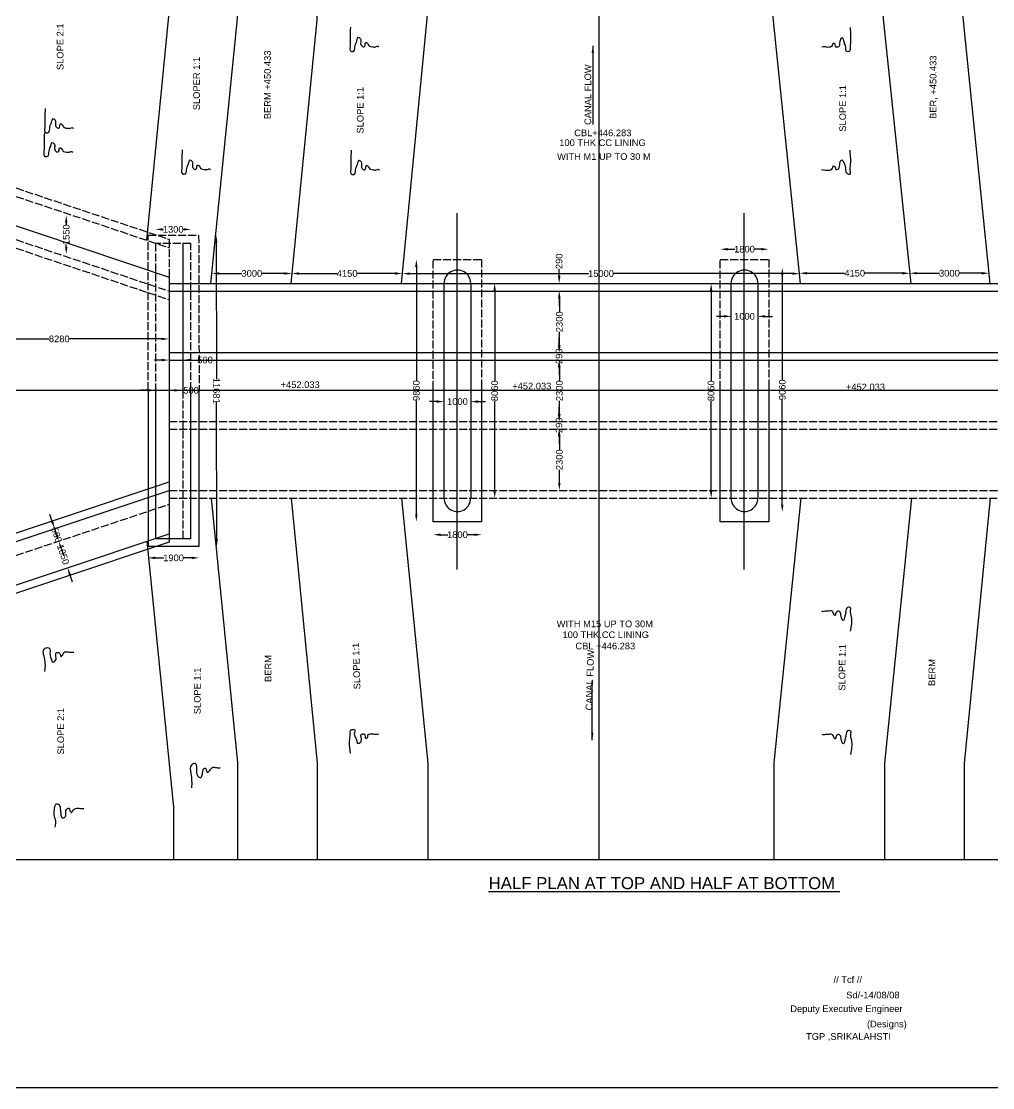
# Model space of a CAD drawing. Header units: millimetres. Extents: x 2030163 to 2138492, y 45478603 to 45539155.
# Drawn here: x 2057371 to 2093793, y 45478603 to 45518571 of the extents above; entities that cross this region are included whole.
import ezdxf

# ---------------------------------------------------------------- set-up
doc = ezdxf.new("R2010")
doc.units = ezdxf.units.MM
doc.header["$MEASUREMENT"] = 0
doc.linetypes.add('ACAD_ISO02W100', pattern=[15, 12, -3])
doc.layers.add('DRAWING', color=2, linetype='Continuous')
doc.layers.add('TEXT', color=7, linetype='Continuous')
doc.styles.get("Standard").update_dxf_attribs({"font": 'arial.ttf', "height": 250})
doc.dimstyles.get("Standard").update_dxf_attribs({"dimtxt": 300, "dimasz": 275, "dimexe": 0.18, "dimexo": 0.0625, "dimgap": 0.09, "dimtad": 0, "dimdec": 0, "dimzin": 0, "dimdsep": 46, "dimtxsty": 'Standard', "dimcen": 0.09, "dimse1": 1, "dimse2": 1, "dimadec": 0, "dimazin": 0, "dimtfac": 1, "dimtdec": 0, "dimtofl": 0, "dimtmove": 0, "dimatfit": 3, "dimfxl": 1, "dimtolj": 1, "dimtzin": 0, "dimarcsym": 0})

# ---------------------------------------------------------------- blocks, each defined once
blk = doc.blocks.new('*D96')
at = {"layer": 'Defpoints', "color": 0, "transparency": 16777216}
for p in [(2085394, 45510029), (2083580, 45509644), (2085394, 45509644)]:
    blk.add_point(p, dxfattribs=at)
at = {"layer": 'TEXT', "color": 0, "lineweight": -2, "transparency": 16777216}
for p, q in [((2083855, 45510029), (2084126, 45510029)), ((2085119, 45510029), (2084849, 45510029))]:
    blk.add_line(p, q, dxfattribs=at)
at = {"layer": 'TEXT', "color": 0, "transparency": 16777216}
for points in [[(2083855, 45510075), (2083855, 45509983), (2083580, 45510029)], [(2085119, 45510075), (2085119, 45509983), (2085394, 45510029)]]:
    blk.add_solid(points, dxfattribs=at)
at = {"layer": 'TEXT', "color": 0, "transparency": 16777216, "insert": (2084487, 45510029), "char_height": 250, "attachment_point": 5}
blk.add_mtext('\\A1;1800', dxfattribs=at)
blk = doc.blocks.new('*D97')
at = {"layer": 'Defpoints', "color": 0, "transparency": 16777216}
for p in [(2083988, 45507514), (2084987, 45507514), (2084987, 45507514)]:
    blk.add_point(p, dxfattribs=at)
at = {"layer": 'TEXT', "color": 0, "lineweight": -2, "transparency": 16777216}
for p, q in [((2083713, 45507514), (2083438, 45507514)), ((2085262, 45507514), (2085537, 45507514))]:
    blk.add_line(p, q, dxfattribs=at)
at = {"layer": 'TEXT', "color": 0, "transparency": 16777216}
for points in [[(2083713, 45507560), (2083713, 45507468), (2083988, 45507514)], [(2085262, 45507560), (2085262, 45507468), (2084987, 45507514)]]:
    blk.add_solid(points, dxfattribs=at)
at = {"layer": 'TEXT', "color": 0, "transparency": 16777216, "insert": (2084487, 45507514), "char_height": 250, "attachment_point": 5}
blk.add_mtext('\\A1;1000', dxfattribs=at)
blk = doc.blocks.new('*D98')
at = {"layer": 'Defpoints', "color": 0, "transparency": 16777216}
for p in [(2063731, 45510773), (2062400, 45510244), (2063731, 45510244)]:
    blk.add_point(p, dxfattribs=at)
at = {"layer": 'TEXT', "color": 0, "lineweight": -2, "transparency": 16777216}
for p, q in [((2062675, 45510773), (2062704, 45510773)), ((2063456, 45510773), (2063427, 45510773))]:
    blk.add_line(p, q, dxfattribs=at)
at = {"layer": 'TEXT', "color": 0, "transparency": 16777216}
for points in [[(2062675, 45510819), (2062675, 45510727), (2062400, 45510773)], [(2063456, 45510819), (2063456, 45510727), (2063731, 45510773)]]:
    blk.add_solid(points, dxfattribs=at)
at = {"layer": 'TEXT', "color": 0, "transparency": 16777216, "insert": (2063066, 45510773), "char_height": 250, "attachment_point": 5}
blk.add_mtext('\\A1;1300', dxfattribs=at)
blk = doc.blocks.new('*D110')
at = {"layer": 'Defpoints', "color": 0, "transparency": 16777216}
for p in [(2054677, 45506667), (2062910, 45506667), (2062910, 45506667)]:
    blk.add_point(p, dxfattribs=at)
at = {"layer": 'TEXT', "color": 0, "lineweight": -2, "transparency": 16777216}
for p, q in [((2054952, 45506667), (2058420, 45506667)), ((2062635, 45506667), (2059167, 45506667))]:
    blk.add_line(p, q, dxfattribs=at)
at = {"layer": 'TEXT', "color": 0, "transparency": 16777216}
for points in [[(2054952, 45506713), (2054952, 45506622), (2054677, 45506667)], [(2062635, 45506713), (2062635, 45506622), (2062910, 45506667)]]:
    blk.add_solid(points, dxfattribs=at)
at = {"layer": 'TEXT', "color": 0, "transparency": 16777216, "insert": (2058793, 45506667), "char_height": 250, "attachment_point": 5}
blk.add_mtext('\\A1;8280', dxfattribs=at)
blk = doc.blocks.new('*D111')
at = {"layer": 'Defpoints', "color": 0, "transparency": 16777216}
for p in [(2072817, 45509644), (2072183, 45499815), (2072817, 45499815)]:
    blk.add_point(p, dxfattribs=at)
at = {"layer": 'TEXT', "color": 0, "lineweight": -2, "transparency": 16777216}
for p, q in [((2072183, 45509369), (2072183, 45505103)), ((2072183, 45500090), (2072183, 45504357))]:
    blk.add_line(p, q, dxfattribs=at)
at = {"layer": 'TEXT', "color": 0, "transparency": 16777216}
for points in [[(2072137, 45509369), (2072228, 45509369), (2072183, 45509644)], [(2072137, 45500090), (2072228, 45500090), (2072183, 45499815)]]:
    blk.add_solid(points, dxfattribs=at)
at = {"layer": 'TEXT', "color": 0, "transparency": 16777216, "insert": (2072183, 45504730), "char_height": 250, "attachment_point": 5, "rotation": 90}
blk.add_mtext('\\A1;9860', dxfattribs=at)
blk = doc.blocks.new('*D112')
at = {"layer": 'Defpoints', "color": 0, "transparency": 16777216}
for p in [(2073225, 45504318), (2074223, 45504318), (2074223, 45504318)]:
    blk.add_point(p, dxfattribs=at)
at = {"layer": 'TEXT', "color": 0, "lineweight": -2, "transparency": 16777216}
for p, q in [((2072950, 45504318), (2072675, 45504318)), ((2074498, 45504318), (2074773, 45504318))]:
    blk.add_line(p, q, dxfattribs=at)
at = {"layer": 'TEXT', "color": 0, "transparency": 16777216}
for points in [[(2072950, 45504364), (2072950, 45504272), (2073225, 45504318)], [(2074498, 45504364), (2074498, 45504272), (2074223, 45504318)]]:
    blk.add_solid(points, dxfattribs=at)
at = {"layer": 'TEXT', "color": 0, "transparency": 16777216, "insert": (2073724, 45504318), "char_height": 250, "attachment_point": 5}
blk.add_mtext('\\A1;1000', dxfattribs=at)
blk = doc.blocks.new('*D113')
at = {"layer": 'Defpoints', "color": 0, "transparency": 16777216}
for p in [(2072817, 45499815), (2074631, 45499815), (2074631, 45499329)]:
    blk.add_point(p, dxfattribs=at)
at = {"layer": 'TEXT', "color": 0, "lineweight": -2, "transparency": 16777216}
for p, q in [((2073092, 45499329), (2073363, 45499329)), ((2074356, 45499329), (2074085, 45499329))]:
    blk.add_line(p, q, dxfattribs=at)
at = {"layer": 'TEXT', "color": 0, "transparency": 16777216}
for points in [[(2073092, 45499374), (2073092, 45499283), (2072817, 45499329)], [(2074356, 45499374), (2074356, 45499283), (2074631, 45499329)]]:
    blk.add_solid(points, dxfattribs=at)
at = {"layer": 'TEXT', "color": 0, "transparency": 16777216, "insert": (2073724, 45499329), "char_height": 250, "attachment_point": 5}
blk.add_mtext('\\A1;1800', dxfattribs=at)
blk = doc.blocks.new('*D114')
at = {"layer": 'Defpoints', "color": 0, "transparency": 16777216}
for p in [(2075216, 45508748), (2075120, 45500699), (2075216, 45500699)]:
    blk.add_point(p, dxfattribs=at)
at = {"layer": 'TEXT', "color": 0, "lineweight": -2, "transparency": 16777216}
for p, q in [((2075120, 45508473), (2075120, 45505097)), ((2075120, 45500974), (2075120, 45504350))]:
    blk.add_line(p, q, dxfattribs=at)
at = {"layer": 'TEXT', "color": 0, "transparency": 16777216}
for points in [[(2075074, 45508473), (2075166, 45508473), (2075120, 45508748)], [(2075074, 45500974), (2075166, 45500974), (2075120, 45500699)]]:
    blk.add_solid(points, dxfattribs=at)
at = {"layer": 'TEXT', "color": 0, "transparency": 16777216, "insert": (2075120, 45504724), "char_height": 250, "attachment_point": 5, "rotation": 90}
blk.add_mtext('\\A1;8060', dxfattribs=at)
blk = doc.blocks.new('*D115')
at = {"layer": 'Defpoints', "color": 0, "transparency": 16777216}
for p in [(2077539, 45508748), (2077539, 45508460), (2077539, 45508460)]:
    blk.add_point(p, dxfattribs=at)
at = {"layer": 'TEXT', "color": 0, "lineweight": -2, "transparency": 16777216}
for p, q in [((2077539, 45509023), (2077539, 45509298)), ((2077539, 45508185), (2077539, 45507910))]:
    blk.add_line(p, q, dxfattribs=at)
at = {"layer": 'TEXT', "color": 0, "transparency": 16777216}
for points in [[(2077493, 45509023), (2077585, 45509023), (2077539, 45508748)], [(2077493, 45508185), (2077585, 45508185), (2077539, 45508460)]]:
    blk.add_solid(points, dxfattribs=at)
at = {"layer": 'TEXT', "color": 0, "transparency": 16777216, "insert": (2077539, 45509576), "char_height": 250, "attachment_point": 5, "rotation": 90}
blk.add_mtext('\\A1;290', dxfattribs=at)
blk = doc.blocks.new('*D116')
at = {"layer": 'Defpoints', "color": 0, "transparency": 16777216}
for p in [(2077539, 45508460), (2077539, 45506160), (2077545, 45506160)]:
    blk.add_point(p, dxfattribs=at)
at = {"layer": 'TEXT', "color": 0, "lineweight": -2, "transparency": 16777216}
for p, q in [((2077545, 45508185), (2077545, 45507685)), ((2077545, 45506435), (2077545, 45506935))]:
    blk.add_line(p, q, dxfattribs=at)
at = {"layer": 'TEXT', "color": 0, "transparency": 16777216}
for points in [[(2077500, 45508185), (2077591, 45508185), (2077545, 45508460)], [(2077500, 45506435), (2077591, 45506435), (2077545, 45506160)]]:
    blk.add_solid(points, dxfattribs=at)
at = {"layer": 'TEXT', "color": 0, "transparency": 16777216, "insert": (2077545, 45507310), "char_height": 250, "attachment_point": 5, "rotation": 90}
blk.add_mtext('\\A1;2300', dxfattribs=at)
blk = doc.blocks.new('*D117')
at = {"layer": 'Defpoints', "color": 0, "transparency": 16777216}
for p in [(2077545, 45506160), (2077533, 45505876), (2077545, 45505876)]:
    blk.add_point(p, dxfattribs=at)
at = {"layer": 'TEXT', "color": 0, "lineweight": -2, "transparency": 16777216}
for p, q in [((2077533, 45506435), (2077533, 45506710)), ((2077533, 45505601), (2077533, 45505326))]:
    blk.add_line(p, q, dxfattribs=at)
at = {"layer": 'TEXT', "color": 0, "transparency": 16777216}
for points in [[(2077487, 45506435), (2077579, 45506435), (2077533, 45506160)], [(2077487, 45505601), (2077579, 45505601), (2077533, 45505876)]]:
    blk.add_solid(points, dxfattribs=at)
at = {"layer": 'TEXT', "color": 0, "transparency": 16777216, "insert": (2077533, 45506018), "char_height": 250, "attachment_point": 5, "rotation": 90}
blk.add_mtext('\\A1;290', dxfattribs=at)
blk = doc.blocks.new('*D118')
at = {"layer": 'Defpoints', "color": 0, "transparency": 16777216}
for p in [(2077533, 45505876), (2077533, 45503575), (2077545, 45503575)]:
    blk.add_point(p, dxfattribs=at)
at = {"layer": 'TEXT', "color": 0, "lineweight": -2, "transparency": 16777216}
for p, q in [((2077545, 45505601), (2077545, 45505101)), ((2077545, 45503850), (2077545, 45504350))]:
    blk.add_line(p, q, dxfattribs=at)
at = {"layer": 'TEXT', "color": 0, "transparency": 16777216}
for points in [[(2077500, 45505601), (2077591, 45505601), (2077545, 45505876)], [(2077500, 45503850), (2077591, 45503850), (2077545, 45503575)]]:
    blk.add_solid(points, dxfattribs=at)
at = {"layer": 'TEXT', "color": 0, "transparency": 16777216, "insert": (2077545, 45504726), "char_height": 250, "attachment_point": 5, "rotation": 90}
blk.add_mtext('\\A1;2300', dxfattribs=at)
blk = doc.blocks.new('*D119')
at = {"layer": 'Defpoints', "color": 0, "transparency": 16777216}
for p in [(2077545, 45503575), (2077533, 45503287), (2077545, 45503287)]:
    blk.add_point(p, dxfattribs=at)
at = {"layer": 'TEXT', "color": 0, "lineweight": -2, "transparency": 16777216}
for p, q in [((2077533, 45503850), (2077533, 45504125)), ((2077533, 45503012), (2077533, 45502737))]:
    blk.add_line(p, q, dxfattribs=at)
at = {"layer": 'TEXT', "color": 0, "transparency": 16777216}
for points in [[(2077487, 45503850), (2077579, 45503850), (2077533, 45503575)], [(2077487, 45503012), (2077579, 45503012), (2077533, 45503287)]]:
    blk.add_solid(points, dxfattribs=at)
at = {"layer": 'TEXT', "color": 0, "transparency": 16777216, "insert": (2077533, 45503431), "char_height": 250, "attachment_point": 5, "rotation": 90}
blk.add_mtext('\\A1;290', dxfattribs=at)
blk = doc.blocks.new('*D120')
at = {"layer": 'Defpoints', "color": 0, "transparency": 16777216}
for p in [(2077533, 45503287), (2077545, 45500992), (2077621, 45500992)]:
    blk.add_point(p, dxfattribs=at)
at = {"layer": 'TEXT', "color": 0, "lineweight": -2, "transparency": 16777216}
for p, q in [((2077545, 45503012), (2077545, 45502514)), ((2077545, 45501267), (2077545, 45501764))]:
    blk.add_line(p, q, dxfattribs=at)
at = {"layer": 'TEXT', "color": 0, "transparency": 16777216}
for points in [[(2077499, 45503012), (2077590, 45503012), (2077545, 45503287)], [(2077499, 45501267), (2077590, 45501267), (2077545, 45500992)]]:
    blk.add_solid(points, dxfattribs=at)
at = {"layer": 'TEXT', "color": 0, "transparency": 16777216, "insert": (2077545, 45502139), "char_height": 250, "attachment_point": 5, "rotation": 90}
blk.add_mtext('\\A1;2300', dxfattribs=at)
blk = doc.blocks.new('*D121')
at = {"layer": 'Defpoints', "color": 0, "transparency": 16777216}
for p in [(2083172, 45508748), (2083172, 45500699), (2083236, 45500699)]:
    blk.add_point(p, dxfattribs=at)
at = {"layer": 'TEXT', "color": 0, "lineweight": -2, "transparency": 16777216}
for p, q in [((2083236, 45508473), (2083236, 45505097)), ((2083236, 45500974), (2083236, 45504350))]:
    blk.add_line(p, q, dxfattribs=at)
at = {"layer": 'TEXT', "color": 0, "transparency": 16777216}
for points in [[(2083190, 45508473), (2083282, 45508473), (2083236, 45508748)], [(2083190, 45500974), (2083282, 45500974), (2083236, 45500699)]]:
    blk.add_solid(points, dxfattribs=at)
at = {"layer": 'TEXT', "color": 0, "transparency": 16777216, "insert": (2083236, 45504724), "char_height": 250, "attachment_point": 5, "rotation": 90}
blk.add_mtext('\\A1;8060', dxfattribs=at)
blk = doc.blocks.new('*D122')
at = {"layer": 'Defpoints', "color": 0, "transparency": 16777216}
for p in [(2085819, 45509338), (2085819, 45500183), (2085904, 45500183)]:
    blk.add_point(p, dxfattribs=at)
at = {"layer": 'TEXT', "color": 0, "lineweight": -2, "transparency": 16777216}
for p, q in [((2085904, 45509063), (2085904, 45505133)), ((2085904, 45500458), (2085904, 45504387))]:
    blk.add_line(p, q, dxfattribs=at)
at = {"layer": 'TEXT', "color": 0, "transparency": 16777216}
for points in [[(2085858, 45509063), (2085950, 45509063), (2085904, 45509338)], [(2085858, 45500458), (2085950, 45500458), (2085904, 45500183)]]:
    blk.add_solid(points, dxfattribs=at)
at = {"layer": 'TEXT', "color": 0, "transparency": 16777216, "insert": (2085904, 45504760), "char_height": 250, "attachment_point": 5, "rotation": 90}
blk.add_mtext('\\A1;9060', dxfattribs=at)
blk = doc.blocks.new('*D124')
at = {"layer": 'Defpoints', "color": 0, "transparency": 16777216}
for p in [(2090686, 45509129), (2090686, 45509129), (2093655, 45509127)]:
    blk.add_point(p, dxfattribs=at)
at = {"layer": 'TEXT', "color": 0, "lineweight": -2, "transparency": 16777216}
for p, q in [((2090961, 45509129), (2091797, 45509129)), ((2093380, 45509129), (2092543, 45509129))]:
    blk.add_line(p, q, dxfattribs=at)
at = {"layer": 'TEXT', "color": 0, "transparency": 16777216}
for points in [[(2090961, 45509175), (2090961, 45509083), (2090686, 45509129)], [(2093380, 45509175), (2093380, 45509083), (2093655, 45509129)]]:
    blk.add_solid(points, dxfattribs=at)
at = {"layer": 'TEXT', "color": 0, "transparency": 16777216, "insert": (2092170, 45509129), "char_height": 250, "attachment_point": 5}
blk.add_mtext('\\A1;3000', dxfattribs=at)
blk = doc.blocks.new('*D125')
at = {"layer": 'Defpoints', "color": 0, "transparency": 16777216}
for p in [(2086552, 45509129), (2086552, 45509114), (2090686, 45509129)]:
    blk.add_point(p, dxfattribs=at)
at = {"layer": 'TEXT', "color": 0, "lineweight": -2, "transparency": 16777216}
for p, q in [((2086827, 45509129), (2088241, 45509129)), ((2090411, 45509129), (2088997, 45509129))]:
    blk.add_line(p, q, dxfattribs=at)
at = {"layer": 'TEXT', "color": 0, "transparency": 16777216}
for points in [[(2086827, 45509175), (2086827, 45509083), (2086552, 45509129)], [(2090411, 45509175), (2090411, 45509083), (2090686, 45509129)]]:
    blk.add_solid(points, dxfattribs=at)
at = {"layer": 'TEXT', "color": 0, "transparency": 16777216, "insert": (2088619, 45509129), "char_height": 250, "attachment_point": 5}
blk.add_mtext('\\A1;4150', dxfattribs=at)
blk = doc.blocks.new('*D126')
at = {"layer": 'Defpoints', "color": 0, "transparency": 16777216}
for p in [(2071662, 45509133), (2071662, 45509114), (2086552, 45509114)]:
    blk.add_point(p, dxfattribs=at)
at = {"layer": 'TEXT', "color": 0, "lineweight": -2, "transparency": 16777216}
for p, q in [((2071937, 45509114), (2078648, 45509114)), ((2086277, 45509114), (2079565, 45509114))]:
    blk.add_line(p, q, dxfattribs=at)
at = {"layer": 'TEXT', "color": 0, "transparency": 16777216}
for points in [[(2071937, 45509160), (2071937, 45509068), (2071662, 45509114)], [(2086277, 45509160), (2086277, 45509068), (2086552, 45509114)]]:
    blk.add_solid(points, dxfattribs=at)
at = {"layer": 'TEXT', "color": 0, "transparency": 16777216, "insert": (2079107, 45509114), "char_height": 250, "attachment_point": 5}
blk.add_mtext('\\A1;15000', dxfattribs=at)
blk = doc.blocks.new('*D127')
at = {"layer": 'Defpoints', "color": 0, "transparency": 16777216}
for p in [(2067512, 45509120), (2067512, 45509069), (2071662, 45509114)]:
    blk.add_point(p, dxfattribs=at)
at = {"layer": 'TEXT', "color": 0, "lineweight": -2, "transparency": 16777216}
for p, q in [((2067787, 45509120), (2069209, 45509120)), ((2071387, 45509120), (2069965, 45509120))]:
    blk.add_line(p, q, dxfattribs=at)
at = {"layer": 'TEXT', "color": 0, "transparency": 16777216}
for points in [[(2067787, 45509166), (2067787, 45509074), (2067512, 45509120)], [(2071387, 45509166), (2071387, 45509074), (2071662, 45509120)]]:
    blk.add_solid(points, dxfattribs=at)
at = {"layer": 'TEXT', "color": 0, "transparency": 16777216, "insert": (2069587, 45509120), "char_height": 250, "attachment_point": 5}
blk.add_mtext('\\A1;4150', dxfattribs=at)
blk = doc.blocks.new('*D128')
at = {"layer": 'Defpoints', "color": 0, "transparency": 16777216}
for p in [(2064516, 45509121), (2064516, 45509096), (2067512, 45509120)]:
    blk.add_point(p, dxfattribs=at)
at = {"layer": 'TEXT', "color": 0, "lineweight": -2, "transparency": 16777216}
for p, q in [((2064791, 45509121), (2065641, 45509121)), ((2067237, 45509121), (2066387, 45509121))]:
    blk.add_line(p, q, dxfattribs=at)
at = {"layer": 'TEXT', "color": 0, "transparency": 16777216}
for points in [[(2064791, 45509167), (2064791, 45509075), (2064516, 45509121)], [(2067237, 45509167), (2067237, 45509075), (2067512, 45509121)]]:
    blk.add_solid(points, dxfattribs=at)
at = {"layer": 'TEXT', "color": 0, "transparency": 16777216, "insert": (2066014, 45509121), "char_height": 250, "attachment_point": 5}
blk.add_mtext('\\A1;3000', dxfattribs=at)
blk = doc.blocks.new('*D129')
at = {"layer": 'Defpoints', "color": 0, "transparency": 16777216}
for p in [(2059056, 45511302), (2059282, 45511302), (2058793, 45509843)]:
    blk.add_point(p, dxfattribs=at)
at = {"layer": 'TEXT', "color": 0, "lineweight": -2, "transparency": 16777216}
for p, q in [((2059056, 45511027), (2059056, 45510934)), ((2059056, 45510118), (2059056, 45510211))]:
    blk.add_line(p, q, dxfattribs=at)
at = {"layer": 'TEXT', "color": 0, "transparency": 16777216}
for points in [[(2059010, 45511027), (2059102, 45511027), (2059056, 45511302)], [(2059010, 45510118), (2059102, 45510118), (2059056, 45509843)]]:
    blk.add_solid(points, dxfattribs=at)
at = {"layer": 'TEXT', "color": 0, "transparency": 16777216, "insert": (2059056, 45510573), "char_height": 250, "attachment_point": 5, "rotation": 90}
blk.add_mtext('\\A1;1550', dxfattribs=at)
blk = doc.blocks.new('*D137')
at = {"layer": 'Defpoints', "color": 0, "transparency": 16777216}
for p in [(2058333, 45499466), (2058491, 45498994), (2058774, 45499088)]:
    blk.add_point(p, dxfattribs=at)
at = {"layer": 'TEXT', "color": 0, "lineweight": -2, "transparency": 16777216}
for p, q in [((2058528, 45499821), (2058441, 45500082)), ((2058861, 45498827), (2058948, 45498566))]:
    blk.add_line(p, q, dxfattribs=at)
at = {"layer": 'TEXT', "color": 0, "transparency": 16777216}
for points in [[(2058572, 45499836), (2058485, 45499807), (2058616, 45499560)], [(2058904, 45498842), (2058817, 45498813), (2058774, 45499088)]]:
    blk.add_solid(points, dxfattribs=at)
at = {"layer": 'TEXT', "color": 0, "transparency": 16777216, "insert": (2058695, 45499324), "char_height": 250, "attachment_point": 5, "rotation": 288.4856}
blk.add_mtext('\\A1;500', dxfattribs=at)
blk = doc.blocks.new('*D138')
at = {"layer": 'Defpoints', "color": 0, "transparency": 16777216}
for p in [(2058774, 45499088), (2059107, 45498089), (2059107, 45498089)]:
    blk.add_point(p, dxfattribs=at)
at = {"layer": 'TEXT', "color": 0, "lineweight": -2, "transparency": 16777216}
for p, q in [((2058686, 45499349), (2058599, 45499610)), ((2059194, 45497828), (2059282, 45497567))]:
    blk.add_line(p, q, dxfattribs=at)
at = {"layer": 'TEXT', "color": 0, "transparency": 16777216}
for points in [[(2058730, 45499363), (2058643, 45499334), (2058774, 45499088)], [(2059238, 45497843), (2059151, 45497814), (2059107, 45498089)]]:
    blk.add_solid(points, dxfattribs=at)
at = {"layer": 'TEXT', "color": 0, "transparency": 16777216, "insert": (2058940, 45498589), "char_height": 250, "attachment_point": 5, "rotation": 288.4703}
blk.add_mtext('\\A1;1050', dxfattribs=at)
blk = doc.blocks.new('*D139')
at = {"layer": 'Defpoints', "color": 0, "transparency": 16777216}
for p in [(2062122, 45498896), (2064038, 45498896), (2064038, 45498460)]:
    blk.add_point(p, dxfattribs=at)
at = {"layer": 'TEXT', "color": 0, "lineweight": -2, "transparency": 16777216}
for p, q in [((2062397, 45498460), (2062719, 45498460)), ((2063763, 45498460), (2063441, 45498460))]:
    blk.add_line(p, q, dxfattribs=at)
at = {"layer": 'TEXT', "color": 0, "transparency": 16777216}
for points in [[(2062397, 45498506), (2062397, 45498414), (2062122, 45498460)], [(2063763, 45498506), (2063763, 45498414), (2064038, 45498460)]]:
    blk.add_solid(points, dxfattribs=at)
at = {"layer": 'TEXT', "color": 0, "transparency": 16777216, "insert": (2063080, 45498460), "char_height": 250, "attachment_point": 5}
blk.add_mtext('\\A1;1900', dxfattribs=at)
blk = doc.blocks.new('*D140')
at = {"layer": 'Defpoints', "color": 0, "transparency": 16777216}
for p in [(2064020, 45510553), (2064038, 45498896), (2064698, 45498897)]:
    blk.add_point(p, dxfattribs=at)
at = {"layer": 'TEXT', "color": 0, "lineweight": -2, "transparency": 16777216}
for p, q in [((2064681, 45510279), (2064689, 45505160)), ((2064698, 45499172), (2064690, 45504291))]:
    blk.add_line(p, q, dxfattribs=at)
at = {"layer": 'TEXT', "color": 0, "transparency": 16777216}
for points in [[(2064726, 45510279), (2064635, 45510279), (2064680, 45510554)], [(2064744, 45499172), (2064652, 45499172), (2064698, 45498897)]]:
    blk.add_solid(points, dxfattribs=at)
at = {"layer": 'TEXT', "color": 0, "transparency": 16777216, "insert": (2064689, 45504725), "char_height": 250, "attachment_point": 5, "rotation": 270.0891}
blk.add_mtext('\\A1;11681', dxfattribs=at)
blk = doc.blocks.new('*D141')
at = {"layer": 'Defpoints', "color": 0, "transparency": 16777216}
for p in [(2062910, 45505876), (2063434, 45505876), (2063434, 45505876)]:
    blk.add_point(p, dxfattribs=at)
at = {"layer": 'TEXT', "color": 0, "lineweight": -2, "transparency": 16777216}
for p, q in [((2062635, 45505876), (2062360, 45505876)), ((2063709, 45505876), (2063984, 45505876))]:
    blk.add_line(p, q, dxfattribs=at)
at = {"layer": 'TEXT', "color": 0, "transparency": 16777216}
for points in [[(2062635, 45505922), (2062635, 45505830), (2062910, 45505876)], [(2063709, 45505922), (2063709, 45505830), (2063434, 45505876)]]:
    blk.add_solid(points, dxfattribs=at)
at = {"layer": 'TEXT', "color": 0, "transparency": 16777216, "insert": (2064260, 45505876), "char_height": 250, "attachment_point": 5}
blk.add_mtext('\\A1;500', dxfattribs=at)
blk = doc.blocks.new('*D142')
at = {"layer": 'Defpoints', "color": 0, "transparency": 16777216}
for p in [(2062403, 45504741), (2062910, 45504741), (2062910, 45504741)]:
    blk.add_point(p, dxfattribs=at)
at = {"layer": 'TEXT', "color": 0, "lineweight": -2, "transparency": 16777216}
for p, q in [((2062128, 45504741), (2061853, 45504741)), ((2063185, 45504741), (2063460, 45504741))]:
    blk.add_line(p, q, dxfattribs=at)
at = {"layer": 'TEXT', "color": 0, "transparency": 16777216}
for points in [[(2062128, 45504787), (2062128, 45504695), (2062403, 45504741)], [(2063185, 45504787), (2063185, 45504695), (2062910, 45504741)]]:
    blk.add_solid(points, dxfattribs=at)
at = {"layer": 'TEXT', "color": 0, "transparency": 16777216, "insert": (2063736, 45504741), "char_height": 250, "attachment_point": 5}
blk.add_mtext('\\A1;500', dxfattribs=at)

msp = doc.modelspace()

# ---------------------------------------------------------------- linework, layer by layer
at = {"layer": 'DRAWING', "color": 0}
msp.add_lwpolyline([(2030162.8, 45539155.2), (2138101.6, 45539155.2), (2138101.6, 45478603.2), (2030162.8, 45478603.2)], close=True, dxfattribs=at)
for points in [[(2042192.2, 45522322.5), (2042192.2, 45487155.4), (2113006.7, 45487155.4), (2113006.7, 45522308.8), (2042192.2, 45522322.5)], [(2062073, 45510367.1), (2063049, 45520307.2), (2063049.4, 45522318.5)], [(2064481.4, 45508748.4), (2065474.4, 45518672.8), (2065475.1, 45522318)], [(2068450.3, 45522317.4), (2068450.3, 45518629.3), (2067480.3, 45508748.4)], [(2071624.5, 45508748.4), (2072590, 45518671.6), (2072590.7, 45522316.6)], [(2079029.7, 45522315.4), (2079029.7, 45487155.4)], [(2086589.1, 45508748.4), (2085566, 45518711.6), (2085566.7, 45522314.1)], [(2089686.1, 45522313.3), (2089686.1, 45518670.3), (2090725.5, 45508748.4)], [(2093693, 45508748.4), (2092690.6, 45518719.9), (2092691.3, 45522312.7)], [(2054677.1, 45511748.5), (2062909.7, 45508987.2)], [(2073703.1, 45511383.9), (2073703.1, 45498027.9)], [(2084466.7, 45511383.9), (2084466.7, 45498027.9)], [(2063433.8, 45504741), (2063433.8, 45510244.2)], [(2062909.7, 45508987.2), (2062909.7, 45500482.1)], [(2062909.7, 45508748.4), (2095221, 45508748.4)], [(2073224.6, 45500698.8), (2073224.6, 45508748.4)], [(2074223.1, 45508748.4), (2074223.1, 45500698.8)], [(2083988.2, 45500698.8), (2083988.2, 45508748.4)], [(2084986.7, 45508748.4), (2084986.7, 45500698.8)], [(2062909.7, 45508460.1), (2095221, 45508460.1)], [(2062909.7, 45506159.7), (2095221, 45506159.7)], [(2062909.7, 45505875.9), (2095221, 45505875.9)], [(2042192.2, 45504741), (2113006.7, 45504741)], [(2062122.3, 45504741), (2062122.3, 45498895.6), (2064038.3, 45498895.6), (2064038.3, 45504741)], [(2062402.8, 45504741), (2062403.3, 45499190), (2063730.9, 45499190), (2063730.9, 45504741)], [(2074630.9, 45504833.2), (2074630.9, 45499815.4), (2072816.8, 45499815.4), (2072816.8, 45504802.3)], [(2085394.4, 45504833.2), (2085394.4, 45499815.4), (2083580.4, 45499815.4), (2083580.4, 45504802.3)], [(2054677.1, 45498559.7), (2062909.7, 45501316)], [(2042192.2, 45498253.4), (2054689.9, 45498253.4), (2062917.3, 45500991.9)], [(2064483.6, 45500698.8), (2065482, 45490780.7), (2065482, 45487155.4)], [(2067488.3, 45500698.8), (2068464.6, 45490769.8), (2068464.6, 45487155.4)], [(2071623.3, 45500698.8), (2072614.4, 45490753.2), (2072614.4, 45487155.4)], [(2086604.6, 45500698.8), (2085588.9, 45490774.4), (2085588.9, 45487155.4)], [(2090744.4, 45500698.8), (2089735.8, 45490765.8), (2089735.8, 45487155.4)], [(2093702.8, 45500698.8), (2092717.8, 45490759.4), (2092717.8, 45487155.4)], [(2062909.7, 45500482.1), (2062909.7, 45499054.4)], [(2054677.1, 45496609.3), (2062909.7, 45499359.2)], [(2062909.7, 45499054.4), (2054677.1, 45496302.1)], [(2062080.8, 45499082.3), (2063079.2, 45489117.9), (2063079.2, 45487155.4)]]:
    msp.add_lwpolyline(points, dxfattribs=at)
at = {"layer": 'DRAWING', "color": 0, "linetype": 'ACAD_ISO02W100', "ltscale": 25}
for points in [[(2054677.1, 45513159.4), (2062909.7, 45510403.1), (2062909.7, 45508987.2)], [(2054677.1, 45512845.1), (2062909.7, 45510086.7)], [(2054674.6, 45510907.7), (2062909.7, 45508139.4)], [(2054677.1, 45511225.9), (2062909.7, 45508460.1)], [(2062122.3, 45504741), (2062122.3, 45510553.2), (2064020.2, 45510553.2), (2064038.3, 45504741)], [(2063730.9, 45504741), (2063730.9, 45510244.2), (2062400.4, 45510244.2), (2062402.8, 45504741)], [(2072816.8, 45509644.2), (2074630.9, 45509644.2), (2074630.9, 45504833.2)], [(2072816.8, 45504802.3), (2072816.8, 45509644.2)], [(2083580.4, 45509644.2), (2085394.4, 45509644.2), (2085394.4, 45504833.2)], [(2083580.4, 45504802.3), (2083580.4, 45509644.2)], [(2063433.8, 45499190), (2063433.8, 45504741)], [(2062909.7, 45503575.3), (2095221, 45503575.3)], [(2062909.7, 45503286.6), (2095221, 45503286.6)], [(2062917.3, 45500991.9), (2095247.2, 45500991.9)], [(2062909.7, 45500698.8), (2095221, 45500698.8)], [(2054677.1, 45497718.6), (2062909.7, 45500470.8)]]:
    msp.add_lwpolyline(points, dxfattribs=at)
at = {"layer": 'DRAWING', "color": 0}
for centre, start, end in [((2073723.8, 45508748.9), 359.9448, 180.0552), ((2084487.4, 45508748.9), 359.9448, 180.0552), ((2073723.8, 45500698.1), 179.92043, 0.07957), ((2084487.4, 45500698.1), 179.92043, 0.07957)]:
    msp.add_arc(centre, 499.3, start, end, dxfattribs=at)
at = {"layer": 'TEXT', "color": 0}
for points in [[(2069712.7, 45518350.6), (2069699.6, 45517976), (2069695.5, 45517631.7), (2069726.4, 45517452.7), (2069833.5, 45517456.8), (2069884.9, 45517652.2), (2069967.3, 45517886.8), (2070006.4, 45517975.2), (2070068.2, 45517940.3), (2070099.1, 45517823), (2070115.5, 45517672.8), (2070220.6, 45517619.3), (2070261.7, 45517685.1), (2070272, 45517769.5), (2070313.2, 45517777.7), (2070377, 45517707.8), (2070432.6, 45517635.8), (2070539.7, 45517617.2), (2070655, 45517613.1), (2070708.5, 45517639.9), (2070774.4, 45517615.2)], [(2088446.4, 45518339.1), (2088462.3, 45517803.6), (2088449.1, 45517560.8), (2088426.6, 45517451.1), (2088295.6, 45517460.3), (2088286.3, 45517552.9), (2088241.2, 45517731.9), (2088198.8, 45517886.6), (2088148.6, 45517958), (2088087.7, 45517901.2), (2088061.2, 45517816.5), (2088045.3, 45517705.5), (2088032.1, 45517638), (2087924, 45517606.7), (2087890.8, 45517687), (2087865.2, 45517742.5), (2087788.1, 45517711.1), (2087754.1, 45517629.9), (2087665.5, 45517600.9), (2087561.1, 45517599.3), (2087487.3, 45517618.3), (2087387.9, 45517607.6)], [(2058266.3, 45515301.3), (2058253.2, 45514926.7), (2058249.1, 45514582.3), (2058280, 45514403.3), (2058387.1, 45514407.4), (2058438.6, 45514602.9), (2058520.9, 45514837.4), (2058560, 45514925.9), (2058621.8, 45514890.9), (2058652.7, 45514773.6), (2058669.2, 45514623.5), (2058774.2, 45514570), (2058815.3, 45514635.8), (2058825.6, 45514720.2), (2058866.8, 45514728.4), (2058930.7, 45514658.4), (2058986.2, 45514586.4), (2059093.3, 45514567.9), (2059208.6, 45514563.8), (2059262.2, 45514590.5), (2059328, 45514565.8)], [(2058237.5, 45514405.4), (2058224.3, 45514030.8), (2058220.2, 45513686.5), (2058251.1, 45513507.5), (2058358.2, 45513511.6), (2058409.7, 45513707), (2058492, 45513941.6), (2058531.2, 45514030.1), (2058592.9, 45513995.1), (2058623.8, 45513877.8), (2058640.3, 45513727.6), (2058745.3, 45513674.1), (2058786.5, 45513740), (2058796.8, 45513824.3), (2058837.9, 45513832.5), (2058901.8, 45513762.6), (2058957.4, 45513690.6), (2059064.4, 45513672.1), (2059179.7, 45513668), (2059233.3, 45513694.7), (2059299.2, 45513670)], [(2063402.9, 45513755.2), (2063389.7, 45513380.7), (2063385.7, 45513036.3), (2063416.6, 45512857.3), (2063523.6, 45512861.4), (2063575.1, 45513056.9), (2063657.5, 45513291.4), (2063696.6, 45513379.9), (2063758.4, 45513344.9), (2063789.3, 45513227.6), (2063805.7, 45513077.4), (2063910.7, 45513024), (2063951.9, 45513089.8), (2063962.2, 45513174.1), (2064003.4, 45513182.4), (2064067.2, 45513112.4), (2064122.8, 45513040.4), (2064229.9, 45513021.9), (2064345.2, 45513017.8), (2064398.7, 45513044.5), (2064464.6, 45513019.8)], [(2069739.4, 45513740.2), (2069726.3, 45513365.6), (2069722.2, 45513021.3), (2069753.1, 45512842.3), (2069860.2, 45512846.4), (2069911.6, 45513041.8), (2069994, 45513276.4), (2070033.1, 45513364.9), (2070094.9, 45513329.9), (2070125.8, 45513212.6), (2070142.2, 45513062.4), (2070247.2, 45513008.9), (2070288.4, 45513074.8), (2070298.7, 45513159.1), (2070339.9, 45513167.3), (2070403.7, 45513097.4), (2070459.3, 45513025.4), (2070566.4, 45513006.9), (2070681.7, 45513002.8), (2070735.2, 45513029.5), (2070801.1, 45513004.8)], [(2087814.3, 45513151), (2087879.6, 45513135.1), (2087910.3, 45513020.6), (2087991.5, 45513033.9), (2088040.8, 45513092.5), (2088076.8, 45513308.1), (2088132.8, 45513377.4), (2088206.1, 45513277.5), (2088274, 45513081.8), (2088310, 45512891.4), (2088445.9, 45512843.5), (2088451.2, 45512971.3), (2088475.4, 45513298.1), (2088456.7, 45513572.3), (2088444.7, 45513745.4)], [(2087376, 45513015.2), (2087678.4, 45512996.6), (2087730.4, 45513007.3), (2087814.3, 45513151)], [(2088467.7, 45495711.3), (2088498.7, 45496255.5), (2088465.5, 45496492.7), (2088465.5, 45496590.2), (2088352.3, 45496605.8), (2088285.7, 45496428.4), (2088250.2, 45496290.9), (2088225.8, 45496171.2), (2088185.9, 45496109.1), (2088148.2, 45496153.5), (2088094.9, 45496359.7), (2088072.7, 45496426.2), (2088006.1, 45496463.9), (2087913, 45496397.4), (2087893, 45496330.9), (2087890.8, 45496313.1), (2087879.7, 45496297.6), (2087817.5, 45496401.8), (2087770.9, 45496461.7), (2087605.9, 45496463.9), (2087519.3, 45496461.7), (2087437.2, 45496444), (2087388.4, 45496463.9)], [(2058252.6, 45494195.8), (2058252.6, 45494656.1), (2058260.6, 45495071.5), (2058425, 45495077.6), (2058445.3, 45494891), (2058445.3, 45494878.9), (2058481.8, 45494696.3), (2058489.9, 45494674), (2058548.8, 45494546.3), (2058642.2, 45494599), (2058670.6, 45494763.3), (2058676.7, 45494897.1), (2058733.5, 45494919.4), (2058824.9, 45494846.4), (2058849.2, 45494759.2), (2058944.6, 45494862.6), (2058969, 45494917.4), (2059169.1, 45494931.7), (2059345.7, 45494925.6)], [(2069711.1, 45491128.8), (2069679.2, 45491581.2), (2069701.6, 45491867.2), (2069739.8, 45492010.9), (2069878.4, 45492006.4), (2069858.3, 45491892.4), (2069894.1, 45491736), (2069945.5, 45491604.2), (2069979, 45491514.8), (2070037.2, 45491512.6), (2070126.6, 45491693.6), (2070117.7, 45491841), (2070245.2, 45491847.7), (2070276.5, 45491707), (2070348, 45491727.1), (2070368.2, 45491825.4), (2070455.4, 45491867.9), (2070663.3, 45491850), (2070777.4, 45491865.6)], [(2088474.9, 45491089.3), (2088505.8, 45491633.5), (2088472.6, 45491870.7), (2088472.6, 45491968.3), (2088359.4, 45491983.8), (2088292.8, 45491806.4), (2088257.3, 45491669), (2088232.9, 45491549.3), (2088193, 45491487.2), (2088155.3, 45491531.5), (2088102, 45491737.7), (2088079.8, 45491804.2), (2088013.3, 45491841.9), (2087920.1, 45491775.4), (2087900.1, 45491708.9), (2087897.9, 45491691.1), (2087886.8, 45491675.6), (2087824.6, 45491779.8), (2087778.1, 45491839.7), (2087613, 45491841.9), (2087526.4, 45491839.7), (2087444.3, 45491822), (2087395.5, 45491841.9)], [(2063768.2, 45489846.8), (2063745.7, 45490379), (2063777.8, 45490715.6), (2063886.9, 45490766.9), (2063938.2, 45490600.2), (2063992.8, 45490282.8), (2064085.8, 45490221.9), (2064150, 45490327.7), (2064182.1, 45490472), (2064204.5, 45490552.1), (2064249.4, 45490581), (2064284.7, 45490561.7), (2064345.7, 45490423.9), (2064384.2, 45490439.9), (2064480.4, 45490555.3), (2064515.7, 45490597), (2064692.2, 45490600.2), (2064827, 45490597)], [(2058641.9, 45488362.2), (2058647, 45488665.7), (2058644.4, 45488673.3), (2058631.7, 45489145), (2058680.2, 45489239.4), (2058772, 45489216.4), (2058835.8, 45489007.3), (2058853.7, 45488867.1), (2058907.3, 45488719.2), (2059004.3, 45488739.6), (2059042.5, 45488864.6), (2059065.5, 45489030.3), (2059152.3, 45489073.6), (2059195.7, 45488992), (2059254.4, 45488918.1), (2059292.6, 45488971.6), (2059353.9, 45489037.9), (2059402.4, 45489071.1), (2059593.8, 45489071.1), (2059711.2, 45489068.5)]]:
    msp.add_spline(points, degree=3, dxfattribs=at)

# ---------------------------------------------------------------- texts
for s, rotation, p in [('SLOPE 2:1', 90, (2058952.4, 45516744.2)), ('BERM +450.433', 90, (2066726.5, 45514903.8)), ('SLOPER 1:1', 90, (2064065.8, 45515239.3)), ('CANAL FLOW ', 90, (2078738, 45514686.4)), ('BER, +450.433', 90, (2091684.1, 45514913)), ('SLOPE 1:1', 90, (2088293.2, 45514435)), ('SLOPE 1:1', 90, (2070203, 45514364.7)), ('SLOPE 1:1', 91.72658, (2070086.4, 45493537.2)), ('CANAL FLOW', 88.32632, (2078780.2, 45492741.5)), ('SLOPE 1:1', 89.60727, (2088266.3, 45493483)), ('BERM ', 90, (2066750.1, 45493810.2)), ('BERM', 89.25537, (2091635, 45493657.7)), ('SLOPE 1:1', 90, (2064094.2, 45492599.9)), ('SLOPE 2:1', 90, (2058974.1, 45491088.8))]:
    msp.add_text(s, height=250, rotation=rotation, dxfattribs=at).set_placement(p)
for s, height, p in [('CBL+446.283', 250, (2078102.1, 45514265.2)), ('100 THK CC LINING ', 250, (2077542, 45513896.6)), ('WITH M1 UP TO 30 M', 250, (2077460, 45513377.8)), ('+452.033', 250, (2067094.7, 45504827.1)), ('+452.033', 250, (2075779, 45504774.4)), ('+452.033', 250, (2088289, 45504741)), ('WITH M15 UP TO 30M', 250, (2077445.5, 45495862.3)), ('100 THK.CC LINING ', 250, (2077662.5, 45495454.2)), ('CBL +446.283', 250, (2078147.5, 45495033.3)), ('%%UHALF PLAN AT TOP AND HALF AT BOTTOM ', 450, (2074892.9, 45486044.2)), ('// Tcf //', 250, (2087826.1, 45482531)), ('Sd/-14/08/08', 250, (2088301.8, 45481949.8)), ('Deputy Executive Engineer ', 250, (2086203.4, 45481437.3)), ('(Designs)', 250, (2089078.9, 45480862.6)), ('TGP ,SRIKALAHSTI ', 250, (2086794, 45480396.7))]:
    msp.add_text(s, height=height, dxfattribs=at).set_placement(p)

# ---------------------------------------------------------------- dimensions: what is measured, and where the dimension line sits
for base, p1, p2, text, picture, middle in [((2059055.8, 45511302.1), (2058793.4, 45509843), (2059282.2, 45511302.1), '1550', '*D129', (2059055.8, 45510572.5)), ((2072182.5, 45499815.4), (2072816.8, 45509644.2), (2072816.8, 45499815.4), '9860', '*D111', (2072182.5, 45504729.8)), ((2085904.1, 45500182.8), (2085818.7, 45509337.8), (2085818.7, 45500182.8), '9060', '*D122', (2085904.1, 45504760.3)), ((2075120.1, 45500698.8), (2075216.1, 45508748.4), (2075216.1, 45500698.8), '8060', '*D114', (2075120.1, 45504723.6)), ((2083235.8, 45500698.8), (2083171.6, 45508748.4), (2083171.6, 45500698.8), '8060', '*D121', (2083235.8, 45504723.6)), ((2077545.5, 45506159.7), (2077538.9, 45508460.1), (2077538.9, 45506159.7), '2300', '*D116', (2077545.5, 45507309.9)), ((2077545.4, 45503575.3), (2077533, 45505875.9), (2077533, 45503575.3), '2300', '*D118', (2077545.4, 45504725.6)), ((2077544.5, 45500991.9), (2077533, 45503286.6), (2077620.7, 45500991.9), '2300', '*D120', (2077544.5, 45502139.2))]:
    dim = msp.add_linear_dim(base=base, p1=p1, p2=p2, angle=90, text=text, dimstyle='Standard', dxfattribs=at)
    dim.commit()
    dim.dimension.update_dxf_attribs({"geometry": picture, "text_midpoint": middle})
for base, p1, p2, text, picture, middle in [((2063730.9, 45510773.1), (2062400.4, 45510244.2), (2063730.9, 45510244.2), '1300', '*D98', (2063065.7, 45510773.1)), ((2085394.4, 45510029), (2083580.4, 45509644.2), (2085394.4, 45509644.2), '1800', '*D96', (2084487.4, 45510029)), ((2064516.2, 45509121.2), (2067511.8, 45509120.3), (2064516.2, 45509096.1), '3000', '*D128', (2066014, 45509121.2)), ((2067511.8, 45509120.3), (2071661.9, 45509114), (2067511.8, 45509068.8), '4150', '*D127', (2069586.8, 45509120.3)), ((2071661.9, 45509114), (2086551.6, 45509114), (2071661.9, 45509132.7), '15000', '*D126', (2079106.7, 45509114)), ((2086551.6, 45509128.9), (2090685.7, 45509128.9), (2086551.6, 45509114), '4150', '*D125', (2088618.6, 45509128.9)), ((2090685.7, 45509128.9), (2093654.9, 45509127.4), (2090685.7, 45509128.9), '3000', '*D124', (2092170.3, 45509128.9)), ((2084986.7, 45507514.3), (2083988.2, 45507514.3), (2084986.7, 45507514.3), '1000', '*D97', (2084487.4, 45507514.3)), ((2062909.7, 45506667.3), (2054677.1, 45506667.3), (2062909.7, 45506667.3), '8280', '*D110', (2058793.4, 45506667.3)), ((2074223.1, 45504317.8), (2073224.6, 45504317.8), (2074223.1, 45504317.8), '1000', '*D112', (2073723.8, 45504317.8)), ((2074630.9, 45499328.6), (2072816.8, 45499815.4), (2074630.9, 45499815.4), '1800', '*D113', (2073723.8, 45499328.6))]:
    dim = msp.add_linear_dim(base=base, p1=p1, p2=p2, text=text, dimstyle='Standard', dxfattribs=at)
    dim.commit()
    dim.dimension.update_dxf_attribs({"geometry": picture, "text_midpoint": middle})
for p1, p2, distance, text, picture, middle in [((2064020.2, 45510553.2), (2064038.3, 45498895.6), 660, '11681', '*D140', (2064689.3, 45504725.4)), ((2062909.7, 45505875.9), (2063433.8, 45505875.9), 0, '500', '*D141', (2064259.6, 45505875.9)), ((2062402.8, 45504741), (2062909.7, 45504741), 0, '500', '*D142', (2063735.5, 45504741)), ((2058773.5, 45499088.1), (2059107.2, 45498089.1), 0.1, '1050', '*D138', (2058940.4, 45498588.6)), ((2062122.3, 45498895.6), (2064038.3, 45498895.6), -435.8, '1900', '*D139', (2063080.3, 45498459.8))]:
    dim = msp.add_aligned_dim(p1=p1, p2=p2, distance=distance, text=text, dimstyle='Standard', dxfattribs=at)
    dim.commit()
    dim.dimension.update_dxf_attribs({"geometry": picture, "text_midpoint": middle})
for base, p1, p2, angle, text, picture, middle, dimtype in [((2077538.9, 45508460.1), (2077538.9, 45508748.4), (2077538.9, 45508460.1), 90, '290', '*D115', (2077538.9, 45509576.4), 160), ((2077533, 45505875.9), (2077545.5, 45506159.7), (2077545.5, 45505875.9), 90, '290', '*D117', (2077533, 45506017.8), 160), ((2077533, 45503286.6), (2077545.4, 45503575.3), (2077545.4, 45503286.6), 90, '290', '*D119', (2077533, 45503430.9), 160), ((2058773.5, 45499088.1), (2058332.9, 45499466), (2058490.8, 45498993.6), 288.48563, '500', '*D137', (2058694.6, 45499324.3), 161)]:
    dim = msp.add_linear_dim(base=base, p1=p1, p2=p2, angle=angle, text=text, dimstyle='Standard', dxfattribs=at)
    dim.commit()
    dim.dimension.update_dxf_attribs({"geometry": picture, "text_midpoint": middle, "dimtype": dimtype})

# ---------------------------------------------------------------- leaders
for points in [[(2078799.1, 45517656.9), (2078799.1, 45514702.8)], [(2078780.2, 45491631.4), (2078780.2, 45493851.7)]]:
    msp.add_leader(points, dimstyle='Standard', override={"dimgap": 0.09, "dimtad": 0}, dxfattribs=at)

doc.saveas('drawing.dxf')
